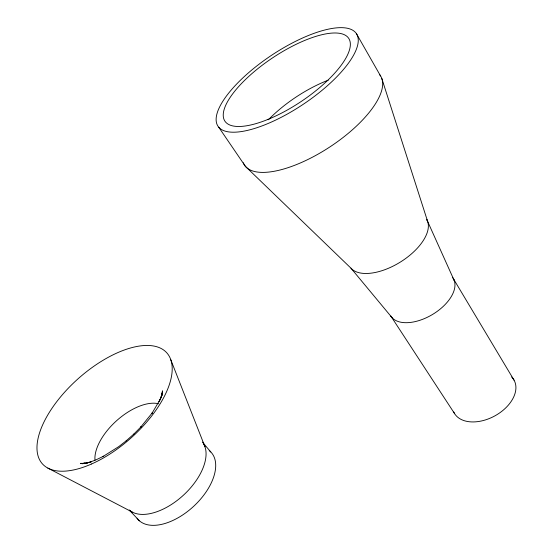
<?xml version="1.0" encoding="UTF-8"?>
<svg xmlns="http://www.w3.org/2000/svg" width="553" height="553" viewBox="0 0 553 553"><rect width="100%" height="100%" fill="white"/><g stroke="black" fill="none" stroke-linecap="round" stroke-linejoin="round"><path stroke-width="0.83" d="M162.043 394.517L162.464 390.853L161.676 395.955M161.863 395.119L162.416 392.589L160.729 398.36L161.732 395.367L159.057 401.782L160.259 399.259L151.923 413.423L152.455 412.642L140.642 427.199L141.091 426.743L133.757 434.14M126.167 440.852L133.881 434.008M126.395 440.665L118.674 446.672L102.775 456.647M103.674 456.17L96.015 459.854L88.584 462.688L91.363 461.707L84.671 463.532L87.892 462.813L81.975 463.718L85.535 463.317L80.413 463.393L85.715 463.476M86.309 463.421L83.821 463.041L86.144 463.462M47.821 468.073L132.16 512.03M391.946 317.546L350.955 268.177L245.435 166.391L218.753 127.245M139.425 520.836L129.222 510.025A50.019 27.491 -42.6 0 0 182.124 496.373A50.019 27.491 -42.6 0 0 203.781 444.1M202.426 442.089L210.783 451.974M454.67 413.748L390.86 316.095A36.429 20.178 -30.8 0 0 433.649 313.779A36.429 20.178 -30.8 0 0 452.506 277.419M453.515 278.94L514.062 380.188M356.436 33.692A83.268 29.178 -33.8 0 1 266.311 124.231A83.268 29.178 -33.8 0 1 238.799 81.837A83.268 29.178 -33.8 0 1 356.436 33.692L380.547 75.941M454.262 280.613L426.819 219.631A45.118 22.708 -31.7 0 1 401.333 261.451A45.118 22.708 -31.7 0 1 350.955 268.177M170.787 359.768L204.949 446.727M381.819 78.554L427.663 221.525M161.953 393.943L162.064 395.471M511.656 376.994A34.12 22.037 -28.6 0 1 496.746 414.798A34.12 22.037 -28.6 0 1 453.736 412.013M379.704 74.773A81.339 31.597 -33.3 0 1 328.302 147.955A81.339 31.597 -33.3 0 1 243.32 162.762M268.405 119.752A72.74 28.244 -33.4 0 1 328.261 80.178M94.978 460.11A45.215 23.046 -42.1 0 1 117.049 420.308A45.215 23.046 -42.1 0 1 158.6 403.787M209.228 450.577A49.625 27.864 -42.7 0 1 194.013 505.988A49.625 27.864 -42.7 0 1 137.04 518.237M267.693 119.517A74.468 26.081 -33.8 0 0 348.819 38.53A74.468 26.081 -33.8 0 0 243.852 81.118A74.468 26.081 -33.8 0 0 267.693 119.517M91.528 463.995A83.365 39.705 -41.7 0 0 168.554 355.13A83.365 39.705 -41.7 0 0 53.669 405.854A83.365 39.705 -41.7 0 0 91.528 463.995"/></g></svg>
